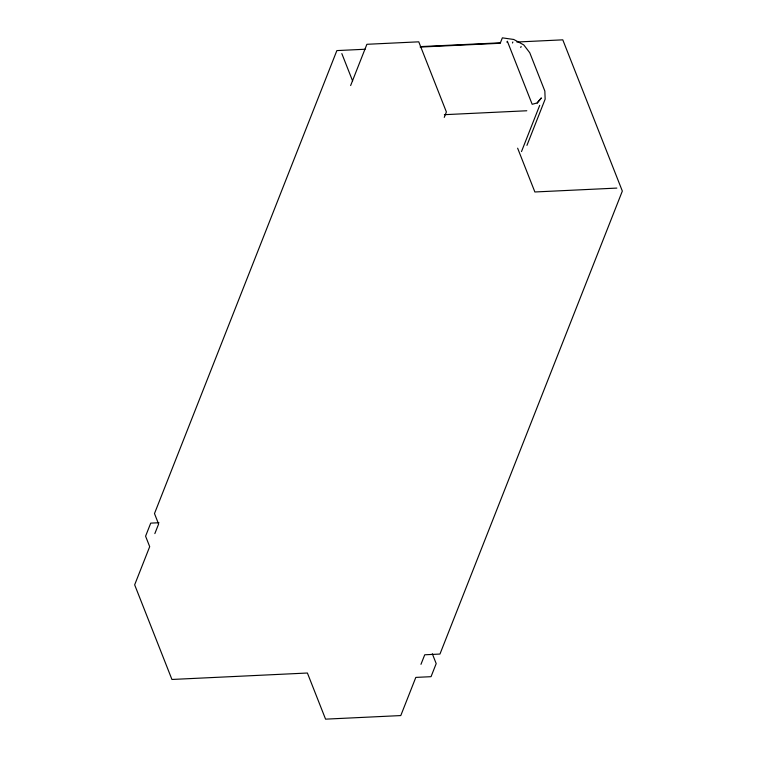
<?xml version="1.0" encoding="UTF-8"?>
<svg xmlns="http://www.w3.org/2000/svg" width="757" height="757" viewBox="0 0 757 757"><rect width="100%" height="100%" fill="white"/><g stroke="black" fill="none" stroke-linecap="round" stroke-linejoin="round"><path stroke-width="1.14" d="M154.844 533.6L158.61 524.043L154.485 513.568L336.865 50.587L365.101 49.243M350.633 85.55L366.89 44.294L418.763 41.824L446.384 111.96L444.255 117.382M506.935 42.212L507.332 41.2L532.18 104.296L536.893 103.018L541.378 97.918L537.243 103.179M512.461 42.998L512.858 41.985M520.731 47.492L521.128 46.48M521.497 151.57L539.703 105.355M526.938 145.382L545.144 99.167L544.851 91.077L529.758 52.744L523.787 44.928L513.766 39.478L502.355 37.85L500.216 43.272L420.163 47.076M420.968 664.334L424.734 654.786L439.959 654.057L622.339 191.076L562.782 39.837L516.889 42.023M420.4 46.612L500.415 42.808M444.387 114.686L526.796 110.759M616.832 188.086L534.877 191.975L517.627 148.183M158.961 522.737L150.728 523.125L145.581 536.193L149.697 546.658L134.661 584.83L171.934 679.464L307.399 673.02L325.567 719.15L400.784 715.573L415.82 677.401L431.045 676.682L436.193 663.615L432.313 653.745M341.833 53.605L352.62 80.99"/></g></svg>
